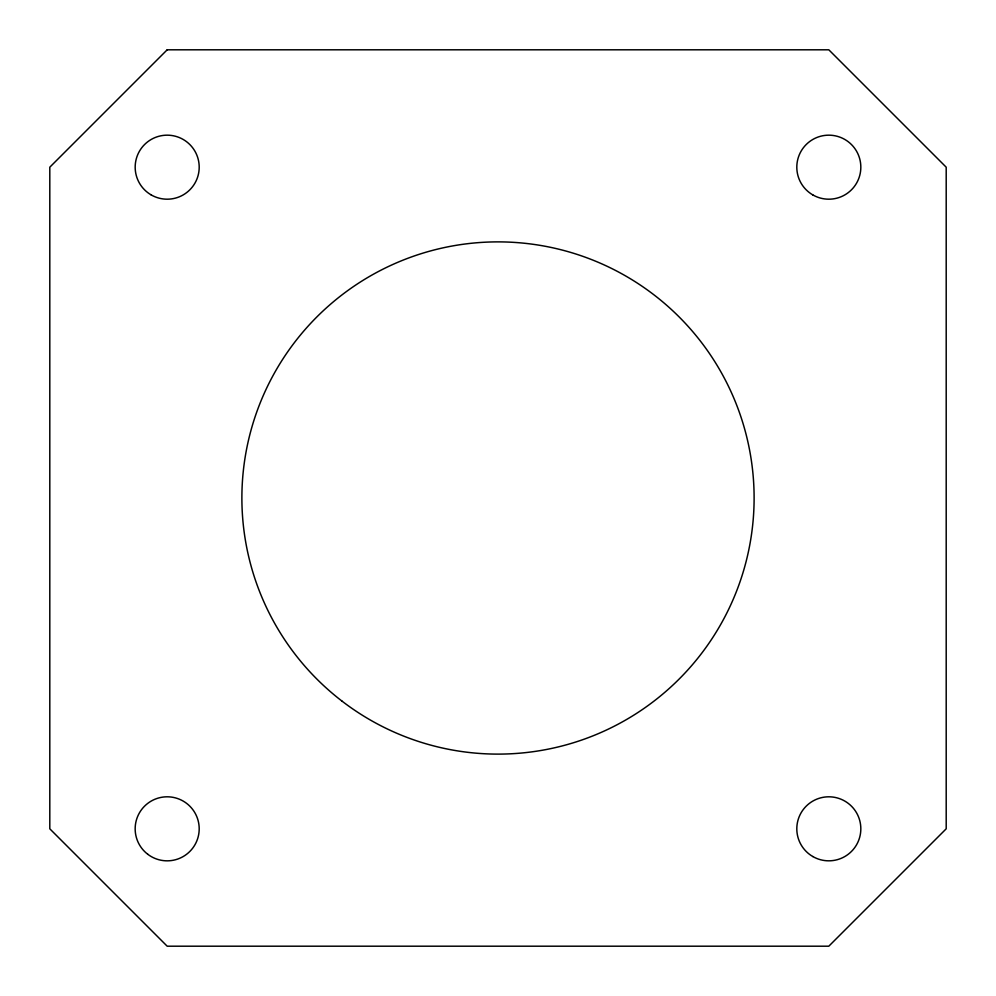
<?xml version="1.0" encoding="UTF-8"?>
<svg xmlns="http://www.w3.org/2000/svg" width="996" height="996" viewBox="0 0 996 996"><rect width="100%" height="100%" fill="white"/><g stroke="black" fill="none" stroke-linecap="round" stroke-linejoin="round"><path stroke-width="1.49" d="M167.191 49.8L49.8 167.191L49.8 828.809L167.191 946.2L828.809 946.2L946.2 828.809L946.2 167.191L828.809 49.8L167.191 49.8M812.811 856.535A32.009 32.009 0 0 0 860.83 828.809A32.009 32.009 0 0 0 812.811 801.095A32.009 32.009 0 0 0 812.811 856.535M812.811 194.905A32.009 32.009 0 0 0 860.83 167.191A32.009 32.009 0 0 0 812.811 139.465A32.009 32.009 0 0 0 812.811 194.905M151.18 194.905A32.009 32.009 0 0 0 199.2 167.191A32.009 32.009 0 0 0 151.18 139.465A32.009 32.009 0 0 0 151.18 194.905M342.089 701.184A256.109 256.109 0 0 0 751.918 531.428A256.109 256.109 0 0 0 399.994 261.375A256.109 256.109 0 0 0 342.089 701.184M147.794 854.294A32.009 32.009 0 0 0 198.939 832.868A32.009 32.009 0 0 0 154.816 799.29A32.009 32.009 0 0 0 147.794 854.294"/></g></svg>
